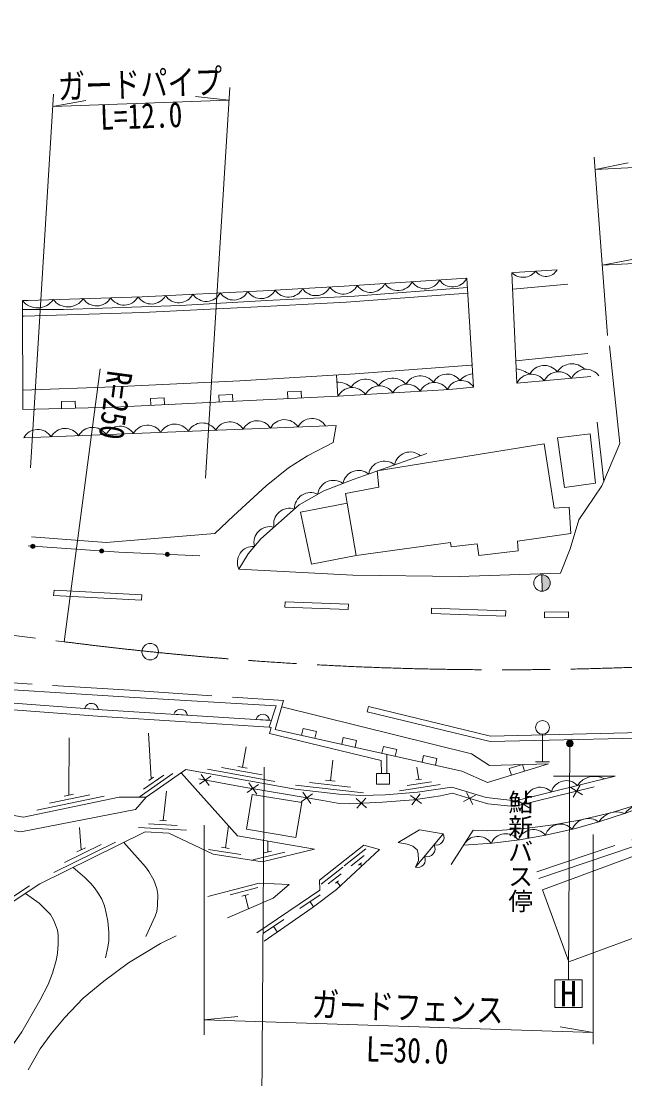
# Model space of a CAD drawing. Units: millimetres at full size, sheet at 1:1000; details may follow other scales. Extents: x 40000 to 680000, y 20000 to 380000.
# Drawn here: x 160005 to 203996, y 242656 to 319730 of the extents above; entities that cross this region are included whole.
import ezdxf
from ezdxf.enums import TextEntityAlignment as Align

# ---------------------------------------------------------------- set-up
doc = ezdxf.new("R2010")
doc.units = ezdxf.units.MM
doc.header["$LTSCALE"] = 1000
doc.linetypes.add('CHAIN', pattern=[18.5, 12, -1.5, 3.5, -1.5])
doc.linetypes.add('DASHED', pattern=[7.5, 6, -1.5])
for name, color, linetype, lineweight in [('M-BGD', 7, 'Continuous', 13), ('M-BMK', 2, 'CHAIN', 13), ('M-BMK-SRVR', 3, 'Continuous', 13), ('M-STR-HTXT', 7, 'Continuous', 13), ('M-STR-STRC', 7, 'Continuous', 13)]:
    doc.layers.add(name, color=color, linetype=linetype, lineweight=lineweight)
doc.layers.add('M-BMK-HTXT', color=7, linetype='Continuous')
doc.styles.add('@ＭＳ ゴシック', font='')
doc.styles.add('ＭＳ ゴシック', font='')
doc.styles.get('@ＭＳ ゴシック').set_extended_font_data('@MS Gothic')
doc.styles.get('ＭＳ ゴシック').set_extended_font_data('MS Gothic')

msp = doc.modelspace()

# ---------------------------------------------------------------- hatches: boundary and pattern name
at = {"layer": 'M-BGD'}
for points in [[(160706, 281474, -1), (161005, 281454, -0.41421), (160845, 281314, -0.41421)], [(165720, 281136, -1), (166019, 281116, -0.41421), (165860, 280977, -0.41421)], [(170509, 280883, -1), (170808, 280869, -0.41421), (170651, 280726, -0.41421)], [(197967, 278192), (197943, 279392, -0.41421), (198555, 278804, -0.41421)]]:
    msp.add_hatch(color=256, dxfattribs=at).paths.add_polyline_path(points)
at = {"layer": 'M-STR-HTXT'}
msp.add_hatch(color=256, dxfattribs=at).paths.add_polyline_path([(200207, 267214, -1), (199768, 266975, -0.41421), (199868, 267314, -0.41421)])

# ---------------------------------------------------------------- linework, layer by layer
at = {"layer": 'M-BGD'}
for p, q in [((195767, 301397), (196128, 293340)), ((192488, 300999), (192977, 293056)), ((160101, 299372), (160124, 291428)), ((196054, 294984), (201290, 295512)), ((182984, 293942), (183093, 292393)), ((196128, 293340), (201514, 293826)), ((170420, 292286), (169422, 292238)), ((169422, 292238), (169445, 291739)), ((170444, 291787), (170420, 292286)), ((175415, 292526), (174416, 292478)), ((174416, 292478), (174440, 291978)), ((175439, 292026), (175415, 292526)), ((180409, 292765), (179410, 292717)), ((179410, 292717), (179434, 292218)), ((180433, 292266), (180409, 292765)), ((163940, 292033), (162941, 292005)), ((162941, 292005), (162955, 291506)), ((163954, 291533), (163940, 292033)), ((201981, 290501), (202457, 286166)), ((197967, 278192), (197943, 279392)), ((162402, 278269), (162368, 277870)), ((162402, 278269), (168806, 277930)), ((162368, 277870), (168785, 277530)), ((168806, 277930), (168785, 277530)), ((179244, 277423), (179227, 277024)), ((179227, 277024), (183831, 276858)), ((179244, 277423), (183847, 277257)), ((183847, 277257), (183831, 276858)), ((189914, 276965), (189897, 276566)), ((189914, 276965), (195319, 276766)), ((195319, 276766), (195305, 276366)), ((189897, 276566), (195305, 276366)), ((198145, 276661), (198140, 276260)), ((198140, 276260), (199901, 276283)), ((198145, 276661), (199887, 276683)), ((199887, 276683), (199901, 276283)), ((179126, 270214), (178518, 268124)), ((185315, 269798), (185221, 269409)), ((164643, 269649), (165631, 269574)), ((171129, 269223), (172118, 269161)), ((177122, 268845), (178110, 268782)), ((163474, 263335), (163516, 267496)), ((169486, 264526), (169290, 267847)), ((180547, 268181), (180438, 267693)), ((181523, 267962), (180547, 268181)), ((181414, 267474), (181523, 267962)), ((183475, 267524), (183365, 267036)), ((184450, 267305), (183475, 267524)), ((197996, 267763), (197996, 265763)), ((176143, 265363), (176407, 266839)), ((184341, 266817), (184450, 267305)), ((186402, 266867), (186293, 266380)), ((187378, 266649), (186402, 266867)), ((186646, 266300), (186649, 264905)), ((187268, 266161), (187378, 266649)), ((189329, 266211), (189220, 265723)), ((190305, 265992), (189329, 266211)), ((190196, 265504), (190305, 265992)), ((173576, 265213), (178498, 264331)), ((174613, 265332), (177566, 264803)), ((175798, 265424), (176487, 265301)), ((182541, 264378), (182710, 265869)), ((188975, 264469), (188842, 265363)), ((196535, 265553), (195579, 265261)), ((195579, 265261), (195725, 264783)), ((196681, 265075), (196535, 265553)), ((197496, 265763), (198496, 265763)), ((168602, 263174), (171059, 264896)), ((168921, 263764), (170395, 264797)), ((169314, 264405), (169658, 264646)), ((173008, 264141), (173823, 264720)), ((173705, 264023), (173126, 264838)), ((182193, 264418), (182889, 264339)), ((188768, 264438), (189183, 264500)), ((170348, 261473), (170601, 263610)), ((176480, 263521), (177295, 264100)), ((177177, 263403), (176598, 264219)), ((179990, 264063), (184958, 263502)), ((181017, 264249), (183998, 263912)), ((187580, 263654), (190547, 264097)), ((188129, 264040), (189910, 264305)), ((200909, 263359), (200055, 263879)), ((200223, 263192), (200742, 264046)), ((161149, 262238), (166044, 263258)), ((162067, 262736), (165004, 263348)), ((163131, 263264), (163817, 263407)), ((180420, 262843), (181239, 263417)), ((181116, 262721), (180542, 263540)), ((185162, 262405), (184426, 263081)), ((184456, 262375), (185132, 263111)), ((189185, 262720), (188382, 263315)), ((188486, 262615), (189081, 263419)), ((192237, 262858), (193124, 263319)), ((192911, 262645), (192449, 263532)), ((197024, 262411), (196169, 262930)), ((196337, 262243), (196856, 263098)), ((170104, 261487), (170593, 261459)), ((164369, 259346), (164250, 260981)), ((168568, 260972), (172062, 260776)), ((169283, 261232), (171380, 261115)), ((174884, 259488), (175120, 261089)), ((162391, 257703), (166877, 259912)), ((177982, 259189), (177985, 259969)), ((163156, 258414), (165847, 259739)), ((164055, 259191), (164683, 259500)), ((173652, 259374), (176024, 259010)), ((174607, 259531), (175160, 259446)), ((176887, 258613), (179219, 259183)), ((177710, 259123), (178254, 259256)), ((185123, 259410), (183550, 258174)), ((184994, 258927), (184050, 258185)), ((184817, 258406), (184597, 258233)), ((184707, 258320), (184823, 258173)), ((183443, 258089), (181871, 256854)), ((183314, 257606), (182370, 256865)), ((156442, 253970), (160613, 256728)), ((183138, 257086), (182917, 256913)), ((183028, 257000), (183252, 256715)), ((177262, 256592), (175231, 256058)), ((176560, 256097), (176086, 255972)), ((176323, 256035), (176583, 255046)), ((181801, 256065), (180310, 255058)), ((181056, 255562), (181299, 255202)), ((179146, 254271), (177655, 253263)), ((178400, 253767), (178678, 253356))]:
    msp.add_line(p, q, dxfattribs=at)
for points in [[(195767, 301397), (195930, 301417), (199062, 301619)], [(192488, 300999), (183544, 300410), (177652, 300084), (168821, 299650), (160510, 299386), (160101, 299372)], [(192530, 300316), (184292, 299683), (177885, 299383), (171620, 299017), (163100, 298720), (160103, 298713)], [(160104, 298223), (160216, 298228), (168870, 298497), (177709, 298937), (183677, 299261), (192556, 299900)], [(195820, 300202), (195834, 300203), (199841, 300554)], [(202888, 296081), (203629, 288947), (202328, 285862), (200651, 283380), (200009, 281287), (199301, 279512), (191933, 279265), (184176, 279361), (175870, 279804), (176544, 280906), (177465, 282007), (180264, 284478), (182073, 285514), (184211, 286336), (189575, 288232)], [(160120, 292837), (166757, 293077), (175946, 293509), (184345, 294026), (192802, 294657), (192878, 294664)], [(183093, 292393), (191223, 292898), (192977, 293056)], [(183093, 292393), (166785, 291611), (160124, 291428)], [(160194, 289360), (182955, 290273), (182748, 289017), (180880, 288058), (179490, 287188), (177870, 285879), (175473, 283686), (174112, 282394), (166195, 281737), (160748, 282151)], [(70305, 282209), (76660, 281308), (86800, 279948), (115855, 276076), (146925, 272051), (154771, 271301), (167884, 270477), (178597, 269838)], [(160527, 281486), (167130, 281041), (173020, 280765)], [(197738, 257261), (204703, 259613), (215711, 265328), (226136, 268756), (240598, 273172), (247517, 274120), (263186, 276160), (271070, 277162), (283398, 278945), (283333, 279767)], [(178228, 268775), (165914, 269553), (152678, 270551), (146858, 271376), (115783, 275531), (94198, 278407)], [(94125, 277912), (115717, 275035), (146790, 270881), (152624, 270054), (165879, 269054), (178074, 268284)], [(115090, 275623), (114557, 271007), (114505, 267513), (114557, 266444), (116050, 261578), (124060, 257145), (127008, 256519), (133740, 256311), (139271, 256108), (148476, 254878), (156650, 253748), (161355, 256859), (169044, 260645), (170769, 260548), (174002, 259017), (177564, 258469), (181384, 259404), (175759, 260370), (171669, 264957)], [(178597, 269838), (178074, 268284), (178223, 268248), (178109, 267829), (186241, 265864), (186257, 264905)], [(178997, 269770), (192810, 266331), (194122, 265479), (198425, 265607)], [(185315, 269798), (194215, 267636), (209201, 267984)], [(185221, 269409), (194172, 267235), (209211, 267584)], [(114526, 268929), (119425, 267569), (125393, 265197), (127993, 264657), (135680, 264443), (138529, 264466), (142615, 264782), (160178, 261730), (167137, 263179), (169125, 263173)], [(114511, 267886), (118667, 266796), (125294, 264154), (128063, 263529), (134920, 263382), (137992, 263346), (142762, 263560), (159972, 260648), (168337, 262292), (169125, 263173), (172001, 265190)], [(198425, 265607), (193981, 264251), (192116, 265073), (178518, 268124)], [(172001, 265190), (179967, 263763), (183162, 263403), (184763, 263311), (186567, 263345)], [(172950, 264514), (176237, 263921), (178979, 263456), (181977, 262928), (183052, 262742), (183962, 262708), (186345, 262809), (188593, 262989), (190554, 263281), (191430, 263483), (192712, 263079), (194015, 262708), (195920, 262505), (201764, 263932)], [(186567, 263345), (188894, 263547), (191383, 263918), (193896, 263165), (196032, 262914), (203293, 264719), (198808, 264710)], [(191352, 258278), (192947, 260765), (193980, 260739), (195052, 260777), (196711, 260892), (198771, 261162), (200685, 261506), (203071, 262054), (205195, 262720), (206777, 263345), (206930, 263064), (203982, 261993), (202094, 261381), (200302, 260881), (198210, 260421), (196321, 260077), (194318, 259822), (192256, 259688)], [(167487, 259878), (169055, 258099), (169310, 257761), (169679, 257125), (169893, 256531), (169965, 256088), (169935, 255285), (169887, 254852), (169774, 254519), (169100, 253033)], [(177718, 252681), (181200, 255128), (182980, 256463), (186109, 259367), (184983, 259681), (181737, 257130), (181776, 256410), (177168, 253296)], [(163797, 258061), (164641, 257337), (165079, 256899), (165354, 256587), (165613, 256196), (165888, 255742), (166069, 255275), (166204, 254726), (166314, 254149), (166393, 253338), (166392, 252711), (166313, 252253), (166152, 251486)], [(175043, 254388), (178370, 255810), (179543, 256829), (177350, 256925), (173620, 255945)], [(160314, 256170), (161323, 255448), (161665, 255107), (162133, 254639), (162367, 254244), (162520, 253872), (162652, 253483), (162701, 253151), (162701, 252501), (162664, 251792), (162562, 251289), (162290, 250357), (161962, 249535), (161378, 248369), (160055, 246087), (157689, 242735)], [(160508, 243322), (161392, 244833), (162186, 245926), (163161, 247104), (164533, 248529), (166037, 249765), (167828, 251104), (170154, 252529), (171300, 253075)]]:
    msp.add_lwpolyline(points, dxfattribs=at)
for points in [[(199085, 289373), (201463, 289668), (201869, 286062), (199593, 285737)], [(198117, 288937), (198834, 284240), (199933, 284304), (200051, 282392), (196171, 281835), (196234, 281144), (193362, 280799), (193235, 281644), (191343, 281414), (191297, 281742), (184425, 280793), (183645, 285315), (186064, 285783), (185953, 286951)], [(185909, 264905), (186837, 264905), (186837, 264135), (185909, 264135)], [(176848, 263382), (180449, 262787), (180028, 260243), (176427, 260838)], [(190764, 260519), (189042, 260793), (187490, 259872), (188145, 259751), (188557, 259606), (188856, 259347), (188937, 259073), (188953, 258556), (188751, 258071)], [(197986, 256431), (204693, 258902), (206632, 253657), (199919, 251184)]]:
    msp.add_lwpolyline(points, close=True, dxfattribs=at)
at = {"layer": 'M-BGD', "linetype": 'DASHED'}
for points in [[(183768, 284601), (180368, 283957), (181174, 280165), (184425, 280793)], [(70375, 282704), (76728, 281804), (86867, 280443), (115920, 276572), (146981, 272547), (154810, 271799), (167917, 270976), (179126, 270214)], [(197578, 257735), (204507, 260074), (215516, 265790), (225985, 269232), (240490, 273662), (247450, 274616), (263122, 276655), (271002, 277657), (274777, 278203)]]:
    msp.add_lwpolyline(points, dxfattribs=at)
at = {"layer": 'M-BGD'}
for centre, radius in [((160855, 281464), 150), ((165870, 281126), 150), ((170658, 280876), 150), ((197955, 278792), 600), ((197996, 268263), 500)]:
    msp.add_circle(centre, radius, dxfattribs=at)
for centre, radius, start, end in [((196579, 302214), 1152, 225.16416, 322.81291), ((198248, 302055), 924, 215.53076, 331.82999), ((185464, 301126), 1160, 214.25515, 333.28477), ((187460, 301258), 1160, 214.25515, 333.28477), ((189456, 301389), 1160, 214.25515, 333.28477), ((191451, 301521), 1160, 214.25515, 333.28477), ((171495, 300371), 1160, 213.30107, 332.33069), ((173492, 300469), 1160, 213.30107, 332.33069), ((175490, 300567), 1160, 213.30107, 332.33069), ((177486, 300668), 1160, 213.45014, 332.4802), ((179481, 300775), 1160, 213.6467, 332.67632), ((181478, 300885), 1160, 213.6467, 332.67632), ((183472, 301000), 1160, 213.93899, 332.97), ((161197, 300225), 1390, 217.90875, 325.8023), ((163414, 300236), 1329, 216.547, 327.0844), ((165510, 300134), 1160, 212.30089, 331.33051), ((167509, 300197), 1160, 212.30089, 331.33051), ((169499, 300275), 1160, 213.15302, 332.18453), ((198126, 293459), 1183, 37.47372, 152.83625), ((200131, 293494), 1267, 43.02903, 147.28094), ((187096, 292476), 1242, 39.93289, 147.16705), ((189086, 292705), 1183, 35.82555, 151.2744), ((191055, 292879), 1136, 35.68161, 152.8651), ((193048, 292637), 1401, 95.34287, 139.79938), ((195542, 291630), 2821, 57.14533, 78.99978), ((197177, 292844), 1160, 35.64018, 154.6698), ((199169, 293023), 1160, 35.64018, 154.6698), ((201161, 293203), 1160, 35.64018, 154.6698), ((183040, 291970), 1465, 46.10326, 90.78834), ((184128, 291868), 1160, 34.03516, 153.06478), ((185093, 292458), 1182, 35.78088, 151.31907), ((186124, 291991), 1160, 34.03516, 153.06478), ((188120, 292115), 1160, 34.03516, 153.06478), ((190116, 292239), 1160, 34.03516, 153.06478), ((192072, 292465), 1081, 33.13114, 156.93367), ((177204, 289453), 1160, 32.78226, 151.81188), ((179202, 289533), 1160, 32.78226, 151.81188), ((181200, 289613), 1160, 32.78226, 151.81188), ((161216, 288811), 1160, 32.78226, 151.81188), ((163215, 288892), 1160, 32.78226, 151.81188), ((165213, 288972), 1160, 32.78226, 151.81188), ((167212, 289052), 1160, 32.78226, 151.81188), ((169210, 289132), 1160, 32.78226, 151.81188), ((171208, 289212), 1160, 32.78226, 151.81188), ((173207, 289292), 1160, 32.78226, 151.81188), ((175205, 289373), 1160, 32.78226, 151.81188), ((188354, 287176), 1160, 49.95584, 168.98547), ((186468, 286509), 1160, 49.95347, 168.98309), ((184592, 285835), 1160, 50.5625, 169.59212), ((182766, 285108), 1160, 53.8388, 172.86842), ((181086, 284219), 1160, 62.88845, 181.91807), ((179566, 283077), 1160, 71.92204, 190.95167), ((178127, 281735), 1160, 75.05425, 194.08387), ((176921, 280295), 1160, 85.99934, 205.02897), ((165130, 269514), 505, 6.85838, 164.51657), ((171617, 269095), 505, 7.55572, 165.21392), ((177610, 268716), 505, 7.55572, 165.21392), ((199729, 263258), 1130, 43.58186, 164.33877), ((201783, 263218), 1482, 61.5061, 146.41453), ((197831, 262783), 1125, 43.94254, 165.03422), ((203422, 260527), 1579, 68.67416, 147.24686), ((205482, 260836), 1887, 77.96491, 141.98248), ((201331, 260355), 1272, 53.51175, 157.13434), ((190245, 260263), 578, 254.85968, 26.28617), ((195317, 259358), 1160, 37.62979, 156.65941), ((197325, 259664), 1160, 40.68348, 159.7131), ((199308, 260060), 1160, 42.85492, 161.88454), ((193292, 259165), 1160, 34.20302, 153.23264), ((189585, 259415), 586, 251.49065, 29.6552), ((188897, 258611), 560, 254.83569, 26.31016)]:
    msp.add_arc(centre, radius, start, end, dxfattribs=at)
at = {"layer": 'M-BMK'}
msp.add_line((70770, 286211), (163149, 274507), dxfattribs=at)
msp.add_arc((195043, 522464), 250000, 262.67039, 279.26111, dxfattribs=at)
at = {"layer": 'M-BMK-SRVR'}
msp.add_circle((169408, 273782), 600, dxfattribs=at)
at = {"layer": 'M-STR-HTXT'}
for p, q in [((175203, 314885), (173447, 286421)), ((162355, 314420), (160694, 287177)), ((175147, 313976), (162300, 313517)), ((162300, 313517), (164718, 313946)), ((175147, 313976), (172706, 314231)), ((201766, 309829), (202737, 296812)), ((201833, 308930), (204244, 309394)), ((202354, 301947), (204764, 302411)), ((163149, 274507), (165763, 294404)), ((199988, 267095), (199891, 249860)), ((177714, 265376), (177465, 229125)), ((173347, 261145), (173347, 245861)), ((201691, 260467), (201691, 245183)), ((173347, 246948), (175788, 247210)), ((173347, 246948), (201691, 246024)), ((201691, 246024), (199272, 246445))]:
    msp.add_line(p, q, dxfattribs=at)
for points in [[(201833, 308930), (207531, 309217), (215756, 309828), (221379, 310470), (230962, 311621), (289230, 319730)], [(202354, 301947), (207966, 302231), (216413, 302857), (222194, 303517), (231861, 304679), (238843, 305650)]]:
    msp.add_lwpolyline(points, dxfattribs=at)
msp.add_circle((199988, 267095), 250, dxfattribs=at)
at = {"layer": 'M-STR-STRC'}
msp.add_lwpolyline([(198891, 247860), (200891, 247860), (200891, 249860), (198891, 249860)], close=True, dxfattribs=at)

# ---------------------------------------------------------------- texts
at = {"layer": 'M-BMK-HTXT', "style": '@ＭＳ ゴシック'}
msp.add_text('鮎新バス停', height=1320, rotation=270, dxfattribs=at).set_placement((196380, 263729), align=Align.MIDDLE_LEFT)
at = {"layer": 'M-STR-HTXT', "style": 'ＭＳ ゴシック', "width": 0.8}
for s, rotation, p in [('ガードパイプ', 2.043, (168726, 313695)), ('ガードフェンス', 358.133, (188126, 246414)), ('L=30.0', 358.133, (188095, 243284))]:
    msp.add_text(s, height=1833, rotation=rotation, dxfattribs=at).set_placement(p, align=Align.BOTTOM_CENTER)
msp.add_text('L=12.0', height=1833, rotation=2.043, dxfattribs=at).set_placement((168724, 313747), align=Align.TOP_CENTER)
msp.add_text('R=250', height=1833, rotation=262.515, dxfattribs=at).set_placement((165763, 294404), align=Align.BOTTOM_LEFT)
at = {"layer": 'M-STR-STRC', "style": 'ＭＳ ゴシック'}
msp.add_text('H', height=1833, dxfattribs=at).set_placement((199891, 248860), align=Align.MIDDLE_CENTER)

doc.saveas('drawing.dxf')
